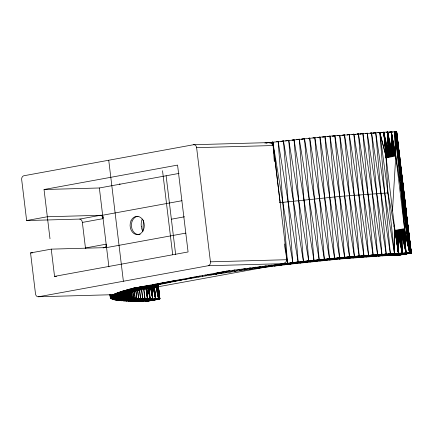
<?xml version="1.0" encoding="UTF-8"?>
<svg xmlns="http://www.w3.org/2000/svg" width="433" height="433" viewBox="0 0 433 433"><rect width="100%" height="100%" fill="white"/><g stroke="black" fill="none" stroke-linecap="round" stroke-linejoin="round"><path stroke-width="0.65" d="M264.844 143.069L329.951 136.141L383.762 132.238L385.992 156.475L394.777 229.084L394.447 253.457L382.242 255.843L339.044 259.053L289.72 264.168L254.366 268.59L215.834 274.165L181.838 279.924L151.896 286.132L134.695 290.987L129.034 293.547L127.464 295.274L128.033 296.361L129.24 296.984L135.128 298.148L144.974 298.738L159.874 298.873L153.899 300.221M380.531 132.758L383.762 132.238L394.961 131.756L400.806 188.041L404.557 228.646C405.055 231.936 404.113 237.024 399.924 237.084M377.868 132.758L379.801 132.444L385.922 155.701C384.672 145.364 395.951 146.944 395.767 156.037L400.806 188.041L409.602 252.769L411.35 252.91L405.337 254.247M395.356 232.137L404.639 230.984L405.992 252.904L393.283 255.313L409.602 252.769L395.573 131.746L405.477 209.074L405.017 209.599L401.169 179.976L399.074 158.408L399.394 157.672L411.28 252.84L399.286 255.01L411.063 252.791L405.569 206.893L410.706 252.764L397.489 255.145L410.219 252.758L396.065 131.751L399.394 157.672L399.87 158.094L396.633 131.832L410.219 252.758L396.731 255.178L400.281 254.913L411.28 252.84L396.422 131.784L409.602 252.769L398.409 253.251L382.242 255.843L396.731 255.178L409.602 252.769L405.477 209.074L405.569 206.893L396.633 131.832L394.961 131.756L395.286 153.715L385.484 156.113M142.814 231.449L143.496 220.056M392.482 210.974L395.767 156.037L394.961 131.756L401.169 179.976L401.938 183.154L402.36 183.895L402.625 183.208L403.074 184.923L406.235 211.05L396.704 131.897L396.406 132.087L396.552 133.418M394.598 230.464L404.557 228.646L405.017 223.406L400.806 188.041M202.422 276.324L202.59 275.545M399.87 158.094L399.442 156.437L408.584 231.135L405.477 209.074M378.518 132.698L379.801 132.444L387.919 192.907L394.896 229.853L396.195 233.549L398.3 236.066L398.409 253.251L349.523 256.709L298.11 261.895L229.701 270.685L225.144 272.741L226.746 271.128M276.833 141.78L278.154 141.494L287.48 263.123L274.511 265.992L276.822 264.401L269.45 266.625L271.502 265.061L264.401 267.269L266.187 265.732L259.372 267.924L260.888 266.414L254.366 268.59L255.611 267.101L249.392 269.266L250.361 267.805L244.45 269.948L245.138 268.514L239.552 270.636L239.947 269.229L234.697 271.329L234.805 269.954L229.891 272.032L229.701 270.685L227.563 270.977L132.455 288.367C130.463 289.412 100.64 295.322 114.117 299.755C129.213 301.72 144.968 302.597 159.874 298.873L158.121 284.4L159.831 298.959L157.374 299.593L158.132 299.447M226.589 271.155L220.457 273.45L223.282 271.762M225.144 272.741L228.267 270.885M198.114 277.05L199.922 276.032M222.394 271.924L215.834 274.165L219.379 272.471M220.457 273.45L224.835 271.475M215.834 274.165L220.765 272.222M193.897 277.77L197.167 276.535M217.745 272.774L211.288 274.885L207.418 274.663M189.778 278.489L194.395 277.044M266.235 143.117L267.507 142.744M274.511 265.992L282.148 263.757M159.268 299.176L157.374 299.593L159.874 298.873L158.115 284.524M271.009 142.63L272.833 142.111L292.8 262.501L284.654 264.763L298.11 261.895L288.762 140.292L285.504 140.974M191.689 277.537L185.757 279.209L170.889 281.342M411.35 252.91L400.281 254.913L411.35 252.91L407.226 220.814M276.904 141.84L278.154 141.494L298.11 261.895L289.72 264.168L303.409 261.305L294.039 139.713L292.053 140.124M281.531 141.407L283.469 140.882L303.409 261.305L294.781 263.583L308.68 260.726L299.284 139.155L296.724 139.67M292.773 140.043L294.039 139.713L313.93 260.163L304.854 262.463L319.148 259.616L309.687 138.078L308.372 138.338M297.341 139.643L299.284 139.155L319.148 259.616L309.86 261.922L324.328 259.091L314.823 137.564L312.918 137.932M408.682 230.946L408.465 229.306L411.274 252.996L408.844 253.614L409.575 253.473M302.028 139.22L304.502 138.609L324.328 259.091L314.829 261.402L329.47 258.577L319.922 137.072L317.99 137.44M385.267 155.344L395.037 152.963L391.345 131.897L388.742 132.303M385.657 156.892L395.491 154.489L394.961 131.756L409.602 252.769L404.639 230.984L395.345 232.683M308.42 138.387L309.687 138.078L329.47 258.577L319.765 260.899L334.563 258.084L324.961 136.595L322.363 137.082M385.657 154.44L394.744 152.237L391.345 131.897L389.44 132.254M386.252 157.552L395.654 155.268L394.961 131.756M313.53 137.878L314.823 137.564L334.563 258.084L324.658 260.406L339.607 257.608L329.951 136.141L327.326 136.622M385.354 153.737L394.425 151.561L391.345 131.897L391.454 148.449L387.605 149.255M157.374 299.593L159.625 299.062M386.312 152.768L394.068 150.944L391.345 131.897L391.935 148.703L386.81 149.802M318.066 137.51L319.922 137.072L339.607 257.608L329.508 259.941L344.598 257.148L334.877 135.702L332.23 136.184M410.668 249.803L411.052 253.094L408.844 253.614L410.69 253.213M323.072 137.034L324.961 136.595L344.598 257.148L334.303 259.486L349.523 256.709L339.737 135.28L337.183 135.74M385.949 152.172L393.694 150.381L391.345 131.897L392.412 149.028L386.637 150.3M328.019 136.579L329.951 136.141L349.523 256.709L339.044 259.053L354.383 256.293L344.533 134.88L341.956 135.34M386.209 151.49L393.299 149.878L391.345 131.897L395.286 153.715L385.332 155.534M332.912 136.141L334.877 135.702L354.383 256.293L343.726 258.642L359.173 255.892L349.247 134.501L347.304 134.842M386.436 150.863L392.866 149.423L391.345 131.897M269.591 142.83L272.833 142.111L287.48 263.123L279.583 265.369L292.8 262.501L283.469 140.882L280.903 141.429M337.859 135.697L339.737 135.28L359.173 255.892L348.338 258.247L363.893 255.513L353.885 134.143L351.932 134.484M342.617 135.296L344.533 134.88L363.893 255.513L352.873 257.873L368.532 255.156L358.437 133.808L357.128 134.03M149.488 286.294L149.959 298.813L138.739 301.249L152.665 298.813L152.037 286.078M347.304 134.917L349.247 134.501L368.532 255.156L357.339 257.516L373.084 254.815L362.903 133.488L359.606 134.051M352.57 134.419L353.885 134.143L373.084 254.815L361.717 257.186L377.549 254.501L367.276 133.196L365.29 133.532M357.176 134.068L358.437 133.808L377.549 254.501L366.015 256.872L381.922 254.209L371.557 132.926L370.226 133.142M360.343 134.019L362.903 133.488L381.922 254.209L370.22 256.585L386.198 253.933L375.73 132.671L372.521 133.196M365.328 133.591L367.276 133.196L386.198 253.933L374.329 256.314L390.377 253.684L384.737 193.08L379.801 132.444L385.992 156.475L387.919 192.907L394.447 253.457L378.334 256.071L390.377 253.684L371.557 132.926L370.237 133.185M387.757 148.93L390.961 148.281L387.611 132.054L386.317 132.26M301.254 139.253L304.502 138.609L313.93 260.163L299.831 263.015L308.68 260.726L288.762 140.292M373.197 133.175L375.73 132.671L384.737 193.08L394.447 253.457L394.896 229.853L398.409 253.251L386.036 255.643L402.257 253.067L402.105 236.51L398.885 237.046M387.914 148.692L390.479 148.189L387.611 132.054L386.296 132.309M381.159 132.742L383.762 132.238L387.795 149.233L387.611 132.054L391.454 148.449L387.459 149.179M390.014 148.173L388.082 148.535L390.014 148.173L387.611 132.054L388.201 148.871M399.735 237.051L401.667 236.721L402.257 253.067L389.716 255.465L405.992 252.904L404.574 231.752L395.324 232.916M388.266 148.465L389.548 148.227L387.611 132.054L388.634 148.579M157.201 284.811L158.5 298.743L145.553 301.151L159.063 298.743L157.65 284.995M271.08 143.177L268.866 142.603L193.556 144.725L23.918 175.744A3.453 2.679 88.4 0 0 21.682 179.646L26.63 220.543L79.769 219.071L100.472 215.282A3.453 2.165 79.6 0 1 103.065 218.643L82.362 222.427A3.453 2.165 79.6 0 0 79.769 219.071M268.844 142.841L272.833 142.111L280.129 202.622M49.995 238.762L44.036 189.519L177.568 165.097L188.079 251.963L54.547 276.378L51.251 249.137L30.548 252.921L35.495 293.818A3.453 2.679 88.4 0 0 38.559 296.757L113.332 294.678L112.439 294.283M44.036 189.519L99.352 187.982L179.073 173.4M387.941 148.649L390.479 148.189M387.795 148.86L390.961 148.281M386.615 149.672L391.935 148.703M387.091 149.997L392.412 149.028M386.22 150.635L392.866 149.423M386.653 151.095L393.299 149.878M385.722 151.842L393.694 150.381M386.101 152.4L394.068 150.944M385.792 153.141L394.425 151.561M385.451 153.937L394.744 152.237M385.743 154.657L395.037 152.963M26.63 220.543L47.332 216.76L102.653 215.223L181.936 200.723M385.538 156.308L395.491 154.489M385.7 157.087L395.654 155.268M385.814 157.861L395.767 156.037L404.557 228.646M171.376 219.201L184.523 216.798M85.48 248.277A3.453 2.165 79.6 0 0 85.453 247.968L106.155 244.18A3.453 2.165 79.6 0 1 104.391 247.66L103.097 247.898M185.854 233.106L106.567 247.6L51.251 249.137M395.334 231.119L404.628 229.42L405.017 223.406L409.602 252.769L404.655 230.204L395.345 231.352M38.559 296.757L208.203 265.738L282.971 263.659L285.363 262.566A4.076 3.594 -44.7 0 0 285.812 262.16L287.063 259.703L210.438 261.83A3.453 2.679 88.4 0 1 208.203 265.738M395.361 231.904L404.655 230.204M395.941 233.327L404.574 231.752M395.827 234.069L404.46 232.489L405.992 252.904L402.105 236.51L398.782 237.116M396.33 234.643L404.298 233.181L405.992 252.904L402.528 236.218L399.302 236.737M396.796 235.162L404.097 233.825L405.992 252.904L402.917 235.855L398.392 236.559M397.223 235.628L403.865 234.41L405.992 252.904L403.275 235.428L398.084 236.207M397.613 236.034L403.588 234.94L405.992 252.904M397.959 236.402L403.275 235.428M398.928 236.586L402.917 235.855M399.204 236.829L402.528 236.218M399.762 237.067L401.667 236.721M156.99 284.773L158.5 298.743L144.893 301.173L155.512 298.786L154.327 285.396M149.244 286.754L149.959 298.813L135.87 301.254L147.393 298.786L146.814 287.534M354.503 134.479L355.818 134.257M404.4 254.393L406.197 254.095L401.315 254.799M152.053 300.502L154.722 300.08L149.06 300.87L159.874 298.873L148.091 300.967L159.761 298.808L158.023 284.053M391.697 132.265L393.002 132.065M143.826 287.988L144.974 298.738L133.142 301.233L147.393 298.786L146.69 287.415L126.728 289.931L144.324 288.048L124.525 290.565L142.094 288.659L122.479 291.187L140.011 289.266L120.585 291.793L138.084 289.856L118.842 292.383L136.314 290.429L117.262 292.962L134.695 290.987L115.838 293.525L133.24 291.533L114.577 294.072L131.946 292.064L112.537 295.111L112.461 294.472M402.365 254.674L406.197 254.095M151.063 300.637L154.722 300.08L150.056 300.756M397.738 235.796L403.588 234.94M397.342 235.335L403.865 234.41M168.329 281.807L181.838 279.924M113.473 294.597L131.946 292.064M396.249 234.897L404.097 233.825M165.623 282.305L178.028 280.638M396.428 234.226L404.298 233.181M142.273 286.57L160.735 284.129L152.6 284.687M137.624 287.425L157.655 284.806L140.638 286.873M395.903 233.587L404.46 232.489M162.851 282.809L174.331 281.347M133.429 288.189L154.705 285.471L136.736 287.582M139.253 287.122L157.655 284.806M394.62 230.659L404.628 229.42L409.602 252.769M400.752 236.911L401.212 236.856L402.257 253.067L398.3 236.066L400.752 236.911L402.257 253.067L398.793 236.386M135.183 287.869L154.705 285.471M133.272 288.221L151.896 286.132L131.572 288.627L149.228 286.781L129.077 289.287L146.706 287.42M160.096 283.312L170.748 282.051M279.491 202.698L339.743 196.425L387.919 192.907M132.222 288.448L151.896 286.132M157.428 283.799L167.284 282.749M154.917 284.259L163.945 283.442M193.556 144.725A3.453 2.679 88.4 0 1 196.62 147.658L273.25 145.531L271.583 143.507A4.076 3.691 42.2 0 0 271.069 143.199M30.548 252.921L32.567 252.867M54.547 276.378L56.571 276.324M205.101 275.085L206.812 275.604M405.147 204.333L409.678 241.241M393.759 225.864L394.777 229.084M399.702 156.957L405.488 205.161M152.546 285.277L155.512 298.786L141.748 301.222L152.665 298.813L151.788 286.289M155.544 285.098L158.5 298.743L156.86 284.643M407.621 230.724L410.706 252.764L398.344 255.086L411.063 252.791L408.232 230.253L408.389 234.302M155.582 285.028L158.5 298.743L156.8 284.703M385.9 154.917L383.762 132.238L387.421 149.666M150.137 286.294L152.665 298.813L151.463 285.785M152.919 285.656L155.512 298.786L154.316 285.461M385.927 154.132L383.762 132.238L387.086 150.154M399.291 236.635L402.257 253.067L400.281 236.894M150.43 286.44L152.665 298.813L151.182 285.872M153.222 285.834L155.512 298.786L154.218 284.865M147.945 286.884L149.959 298.813L148.957 286.327M284.297 243.941L287.48 263.123L112.537 295.111L130.809 292.573L111.763 295.604L129.84 293.071L111.151 296.08L110.983 294.743M386.009 153.363L383.762 132.238L386.788 150.689M148.005 286.938L149.959 298.813L148.763 286.695M150.608 285.877L152.665 298.813L150.901 285.904M148.081 286.976L149.959 298.813L148.579 286.83M153.412 285.482L155.512 298.786L154.148 284.93M399.789 236.802L402.257 253.067M148.178 286.998L149.959 298.813L148.427 286.927M395.064 230.632L398.409 253.251L397.83 235.671M145.737 287.48L147.393 298.786L146.744 287.474M386.139 152.622L383.762 132.238L386.534 151.274M395.28 231.406L398.409 253.251L397.38 235.222M153.639 285.585L155.512 298.786L154.045 284.979M143.464 288.097L144.974 298.738L130.56 301.189L142.701 298.667L141.651 288.589M148.292 286.982L149.959 298.813M156.573 284.784L158.5 298.743M141.31 288.687L142.701 298.667L128.119 301.124L140.573 298.575L139.594 289.168M139.296 289.255L140.573 298.575L125.83 301.032L138.603 298.456L137.689 289.726M137.429 289.801L138.603 298.456L123.692 300.919L136.79 298.315L135.93 290.256M395.54 232.158L398.409 253.251L396.958 234.718M135.713 290.327L136.79 298.315L121.7 300.783L135.128 298.148L134.333 290.765M134.154 290.824L135.128 298.148L119.871 300.621L133.629 297.958L132.899 291.247M132.752 291.301L133.629 297.958L118.193 300.442L132.292 297.747L131.697 292.383M408.498 233.371L408.665 234.686M410.284 247.178L410.457 248.493M410.711 250.463L411.052 253.094M383.762 132.238L386.317 151.923M131.508 291.755L132.292 297.747L116.677 300.237L131.112 297.514L130.587 292.822M130.42 292.188L131.112 297.514L115.313 300.004L130.095 297.26L129.64 293.233M153.829 285.645L155.512 298.786L153.915 285.001M129.494 292.594L130.095 297.26L114.117 299.755L129.24 296.984L128.855 293.628M404.227 197.047L404.395 198.368M404.644 200.355L404.812 201.681M405.477 206.969L405.813 209.604M405.975 210.925L406.143 212.24M406.392 214.221L406.641 216.197M406.809 217.518L407.058 219.493M128.817 293.65L129.24 296.984L113.083 299.484L128.552 296.681L128.244 294.002M396.406 132.087L396.655 134.057M396.817 135.377L397.061 137.348M397.31 139.323L397.472 140.638M397.721 142.614L397.965 144.59M398.127 145.905L399.361 155.777M408.227 228.721L411.274 252.996M395.849 232.878L398.409 253.251L396.563 234.166M157.948 284.335L159.761 298.808L147.171 301.049L159.485 298.765L157.85 284.319M157.872 285.06L158.034 286.397M158.289 288.394L158.456 289.726M158.705 291.728L158.96 293.726M159.122 295.062L159.376 297.06M157.753 285.001L159.485 298.765L146.316 301.108L159.063 298.743L157.401 284.811M128.222 294.018L128.552 296.681L112.207 299.187L128.033 296.361L127.795 294.353L128.033 296.361L111.498 298.873L127.675 296.02L127.519 294.678L127.675 296.02L110.951 298.532L127.486 295.658L110.572 298.175L110.161 294.841L110.572 298.175L127.464 295.274L110.355 297.796L109.95 294.462L110.355 297.796L127.605 294.873L110.307 297.395L127.914 294.451L110.42 296.978L128.39 294.007L110.702 296.54L110.453 294.532L110.702 296.54L129.034 293.547L111.151 296.08L110.994 294.749M158.007 284.232L159.831 298.959M196.62 147.658L210.438 261.83M166.12 175.771L175.663 254.615M162.537 170.737L172.68 254.555M119.806 183.706L119.914 184.615M108.737 160.237L123.383 281.244M103.016 216.44L103.173 217.739M106.469 244.986L106.707 246.929M99.352 187.982L108.899 266.869M82.362 222.427L85.453 247.968M106.507 245.127L106.659 246.377M146.051 287.485L147.393 298.786L146.657 287.366M409.829 242.556L410.132 245.192M410.289 246.507L410.516 248.482M396.628 131.984L399.367 155.777M157.931 284.27L159.008 293.682M159.165 295.025L159.393 297.043M402.484 180.886L403.626 190.931M403.778 192.274L404.081 194.953M404.233 196.29L404.46 198.303M404.611 199.64L404.839 201.654M405.515 207.634L405.667 208.955M396.195 233.549L398.409 253.251M399.442 156.437L400.189 163.117M400.336 164.453L400.557 166.461M400.709 167.798L400.931 169.801M401.158 171.804L401.304 173.14M401.602 175.814L401.754 177.151M396.845 136.086L396.991 137.423M402.744 181.86L403.074 184.923M387.611 132.054L389.088 148.362M272.833 142.111L274.316 161.493M140.232 234.329A9.153 7.107 88.4 0 1 131.486 226.703A9.153 7.107 88.4 0 1 138.046 216.273M141.299 226.432A8.893 4.611 85.7 0 1 142.251 219.076M142.809 231.352A8.828 4.579 85.7 0 1 141.299 226.432M130.999 220.862A9.153 7.107 88.4 0 0 137.283 234.605A9.153 7.107 88.4 0 0 143.307 220.895A9.153 7.107 88.4 0 0 130.999 220.862"/></g></svg>
